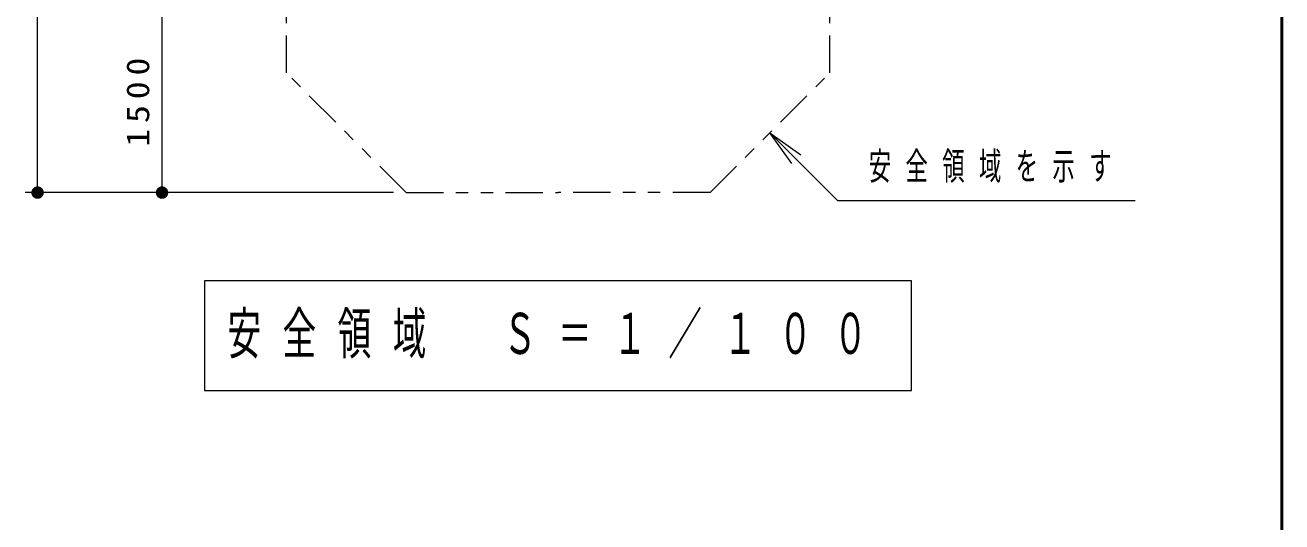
# Model space of a CAD drawing. Units: millimetres on the paper, with parts at other scales. Extents: x -365 to 0, y -26 to 257.
# Drawn here: x -101 to 0, y 152 to 191.9 of the extents above; entities that cross this region are included whole.
import ezdxf

# ---------------------------------------------------------------- set-up
doc = ezdxf.new("R2010")
doc.units = ezdxf.units.MM
doc.linetypes.add('USER3', pattern=[8, 3, -1, 1, -1, 1, -1])
doc.layers.add('LY_1', color=7, linetype='Continuous', lineweight=25)
doc.layers.add('LY_3', color=7, linetype='Continuous', lineweight=13)
doc.styles.add('ＭＳ ゴシック', font='')
doc.styles.get('ＭＳ ゴシック').set_extended_font_data('MS Gothic')

# ---------------------------------------------------------------- blocks, each defined once
blk = doc.blocks.new('filled_dot')
at = {"color": 0, "linetype": 'Continuous', "lineweight": -2, "const_width": 1.25}
blk.add_lwpolyline([(-0.625, 0, 1), (0.625, 0, 1)], format="xyb", close=True, dxfattribs=at)

msp = doc.modelspace()

# ---------------------------------------------------------------- linework, layer by layer
at = {"layer": 'LY_1', "lineweight": 13}
for p, q in [((-99.984, 178.488), (-99.984, 216.607)), ((-89.984, 178.488), (-89.984, 193.488)), ((-39.372, 180.819), (-41.14, 183.294)), ((-41.14, 183.294), (-38.665, 181.526)), ((-41.14, 183.294), (-39.018, 181.173)), ((-90.984, 178.488), (-100.984, 178.488)), ((-71.372, 178.488), (-90.984, 178.488)), ((-86.559, 171.389), (-86.559, 162.589)), ((-29.759, 171.389), (-86.559, 171.389)), ((-29.759, 162.589), (-29.759, 171.389)), ((-86.559, 162.589), (-29.759, 162.589))]:
    msp.add_line(p, q, dxfattribs=at)
at = {"layer": 'LY_1', "linetype": 'USER3', "lineweight": 13}
for p, q in [((-79.984, 188.1), (-79.984, 206.996)), ((-36.334, 188.1), (-36.334, 206.996)), ((-70.372, 178.488), (-79.984, 188.1)), ((-45.945, 178.488), (-36.334, 188.1)), ((-70.372, 178.488), (-58.159, 178.488)), ((-45.945, 178.488), (-58.159, 178.488))]:
    msp.add_line(p, q, dxfattribs=at)
at = {"layer": 'LY_1', "lineweight": 13}
msp.add_lwpolyline([(-41.14, 183.294), (-35.695, 177.849), (-11.778, 177.849)], dxfattribs=at)
at = {"layer": 'LY_3', "lineweight": 50}
msp.add_line((0, 0), (0, 257), dxfattribs=at)

# ---------------------------------------------------------------- block references
at = {"layer": 'LY_1', "lineweight": 13, "xscale": 0.4, "yscale": 0.4, "rotation": 90}
for p in [(-99.984, 178.488), (-89.984, 178.488)]:
    msp.add_blockref('filled_dot', p, dxfattribs=at)

# ---------------------------------------------------------------- texts
at = {"layer": 'LY_1', "insert": (-90.984, 185.988), "char_height": 1.833, "attachment_point": 8, "rotation": 90, "style": 'ＭＳ ゴシック'}
msp.add_mtext('\\T1.33;\\W1.15;1500', dxfattribs=at)
at = {"layer": 'LY_1', "style": 'ＭＳ ゴシック'}
for s, insert, char_height, attachment_point in [('\\T1.64;\\W0.6;安全領域を示す', (-33.195, 180.499), 2.199, 4), ('\\T1.64;\\W0.6;安全領域\u3000Ｓ＝１／１００', (-58.159, 166.989), 3.299, 5)]:
    msp.add_mtext(s, dxfattribs=dict(at, insert=insert, char_height=char_height, attachment_point=attachment_point))

doc.saveas('drawing.dxf')
